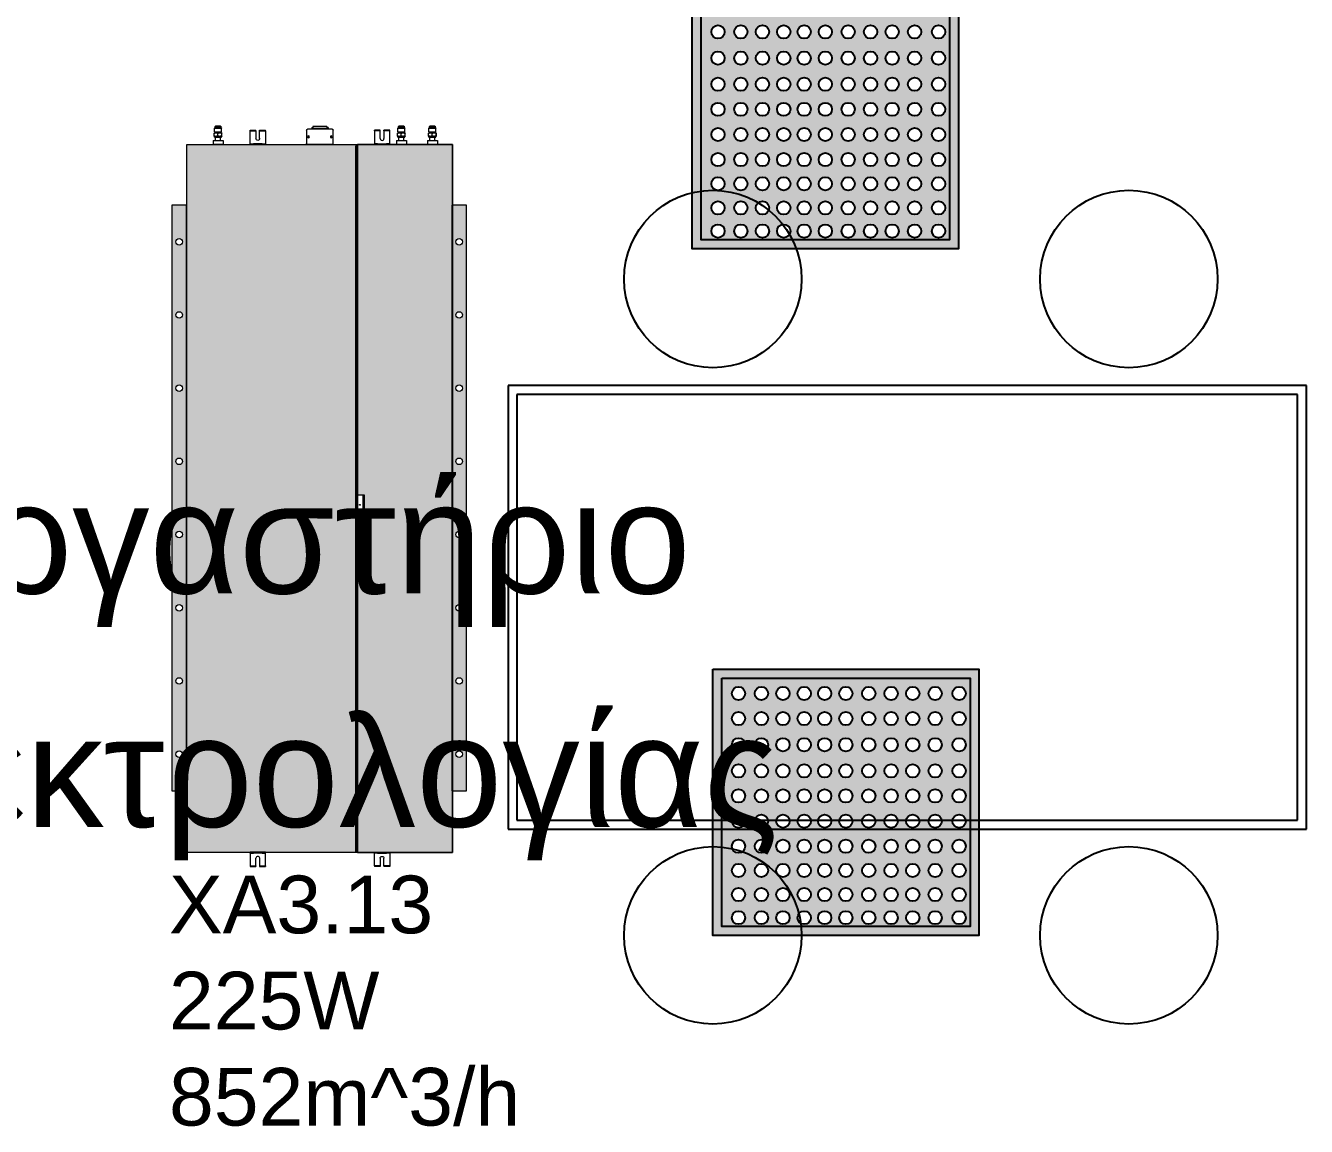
# Model space of a CAD drawing. Header units: metres. Extents: x -11 to 85, y -301 to 135.
# Drawn here: x 32.471 to 35.359, y -103.587 to -101.106 of the extents above; entities that cross this region are included whole.
import ezdxf

# ---------------------------------------------------------------- set-up
doc = ezdxf.new("R2010")
doc.units = ezdxf.units.M
doc.header["$LTSCALE"] = 0.036
doc.layers.add('arxitek aorofos', color=252, linetype='Continuous')
doc.layers.add('HLEK_FL001_SYMBOLS', color=230, linetype='Continuous')
doc.layers.add('axel', color=170, linetype='Continuous', lineweight=0)
doc.styles.add('COMU-N', font='arial.ttf')

# ---------------------------------------------------------------- blocks, each defined once
blk = doc.blocks.new('thranio erga 2')
at = {"layer": 'arxitek aorofos'}
for p, q in [((-8.9619, 41.375), (-8.9619, 40.375)), ((-7.1619, 41.375), (-8.9619, 41.375)), ((-8.9419, 41.355), (-8.9419, 40.395)), ((-7.1819, 41.355), (-8.9419, 41.355)), ((-7.1819, 40.395), (-7.1819, 41.355)), ((-7.1619, 40.375), (-7.1619, 41.375)), ((-8.9619, 40.375), (-7.1619, 40.375)), ((-8.9419, 40.395), (-7.1819, 40.395))]:
    blk.add_line(p, q, dxfattribs=at)
for centre in [(-8.5002, 41.615), (-7.5622, 41.615), (-8.5002, 40.1355), (-7.5622, 40.1355)]:
    blk.add_circle(centre, 0.2, dxfattribs=at)
blk = doc.blocks.new('led 46W tetragono')
at = {"layer": 'HLEK_FL001_SYMBOLS'}
h = blk.add_hatch(color=256, dxfattribs=at)
h.dxf.hatch_style = 1
h.paths.add_polyline_path([(104.7283, -8.1225), (104.7283, -8.7225), (105.3283, -8.7225), (105.3283, -8.1225)])
h.paths.add_polyline_path([(105.3083, -8.1425), (105.3083, -8.7025), (104.7483, -8.7025), (104.7483, -8.1425)], flags=16)
h.paths.add_polyline_path([(104.9493, -8.1771, -1), (104.9193, -8.1771, -1)], flags=0)
h.paths.add_polyline_path([(104.9954, -8.1771, -1), (104.9654, -8.1771, -1)], flags=0)
h.paths.add_polyline_path([(104.9014, -8.1771, -1), (104.8714, -8.1771, -1)], flags=0)
h.paths.add_polyline_path([(105.0432, -8.1771, -1), (105.0133, -8.1771, -1)], flags=0)
h.paths.add_polyline_path([(104.9493, -8.2338, -1), (104.9193, -8.2338, -1)], flags=0)
h.paths.add_polyline_path([(104.9954, -8.2338, -1), (104.9654, -8.2338, -1)], flags=0)
h.paths.add_polyline_path([(104.9014, -8.2338, -1), (104.8714, -8.2338, -1)], flags=0)
h.paths.add_polyline_path([(104.8526, -8.1771, -1), (104.8227, -8.1771, -1)], flags=0)
h.paths.add_polyline_path([(105.0432, -8.2338, -1), (105.0133, -8.2338, -1)], flags=0)
h.paths.add_polyline_path([(105.0946, -8.1771, -1), (105.0647, -8.1771, -1)], flags=0)
h.paths.add_polyline_path([(104.8526, -8.2338, -1), (104.8227, -8.2338, -1)], flags=0)
h.paths.add_polyline_path([(105.0946, -8.2338, -1), (105.0647, -8.2338, -1)], flags=0)
h.paths.add_polyline_path([(104.9493, -8.2927, -1), (104.9193, -8.2927, -1)], flags=0)
h.paths.add_polyline_path([(104.9954, -8.2927, -1), (104.9654, -8.2927, -1)], flags=0)
h.paths.add_polyline_path([(104.8012, -8.1771, -1), (104.7713, -8.1771, -1)], flags=0)
h.paths.add_polyline_path([(104.9014, -8.2927, -1), (104.8714, -8.2927, -1)], flags=0)
h.paths.add_polyline_path([(105.0432, -8.2927, -1), (105.0133, -8.2927, -1)], flags=0)
h.paths.add_polyline_path([(105.1452, -8.1771, -1), (105.1152, -8.1771, -1)], flags=0)
h.paths.add_polyline_path([(104.8012, -8.2338, -1), (104.7713, -8.2338, -1)], flags=0)
h.paths.add_polyline_path([(104.8526, -8.2927, -1), (104.8227, -8.2927, -1)], flags=0)
h.paths.add_polyline_path([(105.1452, -8.2338, -1), (105.1152, -8.2338, -1)], flags=0)
h.paths.add_polyline_path([(105.0946, -8.2927, -1), (105.0647, -8.2927, -1)], flags=0)
h.paths.add_polyline_path([(104.9493, -8.3517, -1), (104.9193, -8.3517, -1)], flags=0)
h.paths.add_polyline_path([(104.9954, -8.3517, -1), (104.9654, -8.3517, -1)], flags=0)
h.paths.add_polyline_path([(105.1939, -8.1771, -1), (105.164, -8.1771, -1)], flags=0)
h.paths.add_polyline_path([(104.9014, -8.3517, -1), (104.8714, -8.3517, -1)], flags=0)
h.paths.add_polyline_path([(105.0432, -8.3517, -1), (105.0133, -8.3517, -1)], flags=0)
h.paths.add_polyline_path([(104.8012, -8.2927, -1), (104.7713, -8.2927, -1)], flags=0)
h.paths.add_polyline_path([(105.1452, -8.2927, -1), (105.1152, -8.2927, -1)], flags=0)
h.paths.add_polyline_path([(105.1939, -8.2338, -1), (105.164, -8.2338, -1)], flags=0)
h.paths.add_polyline_path([(104.8526, -8.3517, -1), (104.8227, -8.3517, -1)], flags=0)
h.paths.add_polyline_path([(105.0946, -8.3517, -1), (105.0647, -8.3517, -1)], flags=0)
h.paths.add_polyline_path([(105.1939, -8.2927, -1), (105.164, -8.2927, -1)], flags=0)
h.paths.add_polyline_path([(105.2445, -8.1771, -1), (105.2145, -8.1771, -1)], flags=0)
h.paths.add_polyline_path([(104.8012, -8.3517, -1), (104.7713, -8.3517, -1)], flags=0)
h.paths.add_polyline_path([(104.9493, -8.4083, -1), (104.9193, -8.4083, -1)], flags=0)
h.paths.add_polyline_path([(104.9954, -8.4083, -1), (104.9654, -8.4083, -1)], flags=0)
h.paths.add_polyline_path([(105.1452, -8.3517, -1), (105.1152, -8.3517, -1)], flags=0)
h.paths.add_polyline_path([(104.9014, -8.4083, -1), (104.8714, -8.4083, -1)], flags=0)
h.paths.add_polyline_path([(105.0432, -8.4083, -1), (105.0133, -8.4083, -1)], flags=0)
h.paths.add_polyline_path([(105.2445, -8.2338, -1), (105.2145, -8.2338, -1)], flags=0)
h.paths.add_polyline_path([(104.8526, -8.4083, -1), (104.8227, -8.4083, -1)], flags=0)
h.paths.add_polyline_path([(105.0946, -8.4083, -1), (105.0647, -8.4083, -1)], flags=0)
h.paths.add_polyline_path([(105.1939, -8.3517, -1), (105.164, -8.3517, -1)], flags=0)
h.paths.add_polyline_path([(105.2445, -8.2927, -1), (105.2145, -8.2927, -1)], flags=0)
h.paths.add_polyline_path([(104.8012, -8.4083, -1), (104.7713, -8.4083, -1)], flags=0)
h.paths.add_polyline_path([(105.1452, -8.4083, -1), (105.1152, -8.4083, -1)], flags=0)
h.paths.add_polyline_path([(105.2985, -8.1771, -1), (105.2686, -8.1771, -1)], flags=0)
h.paths.add_polyline_path([(104.9493, -8.465, -1), (104.9193, -8.465, -1)], flags=0)
h.paths.add_polyline_path([(104.9954, -8.465, -1), (104.9654, -8.465, -1)], flags=0)
h.paths.add_polyline_path([(104.9014, -8.465, -1), (104.8714, -8.465, -1)], flags=0)
h.paths.add_polyline_path([(105.0432, -8.465, -1), (105.0133, -8.465, -1)], flags=0)
h.paths.add_polyline_path([(105.2985, -8.2338, -1), (105.2686, -8.2338, -1)], flags=0)
h.paths.add_polyline_path([(105.2445, -8.3517, -1), (105.2145, -8.3517, -1)], flags=0)
h.paths.add_polyline_path([(104.8526, -8.465, -1), (104.8227, -8.465, -1)], flags=0)
h.paths.add_polyline_path([(105.1939, -8.4083, -1), (105.164, -8.4083, -1)], flags=0)
h.paths.add_polyline_path([(105.0946, -8.465, -1), (105.0647, -8.465, -1)], flags=0)
h.paths.add_polyline_path([(105.2985, -8.2927, -1), (105.2686, -8.2927, -1)], flags=0)
h.paths.add_polyline_path([(104.8012, -8.465, -1), (104.7713, -8.465, -1)], flags=0)
h.paths.add_polyline_path([(105.1452, -8.465, -1), (105.1152, -8.465, -1)], flags=0)
h.paths.add_polyline_path([(105.2445, -8.4083, -1), (105.2145, -8.4083, -1)], flags=0)
h.paths.add_polyline_path([(104.9493, -8.5217, -1), (104.9193, -8.5217, -1)], flags=0)
h.paths.add_polyline_path([(104.9954, -8.5217, -1), (104.9654, -8.5217, -1)], flags=0)
h.paths.add_polyline_path([(105.2985, -8.3517, -1), (105.2686, -8.3517, -1)], flags=0)
h.paths.add_polyline_path([(104.9014, -8.5217, -1), (104.8714, -8.5217, -1)], flags=0)
h.paths.add_polyline_path([(105.0432, -8.5217, -1), (105.0133, -8.5217, -1)], flags=0)
h.paths.add_polyline_path([(105.1939, -8.465, -1), (105.164, -8.465, -1)], flags=0)
h.paths.add_polyline_path([(104.8526, -8.5217, -1), (104.8227, -8.5217, -1)], flags=0)
h.paths.add_polyline_path([(105.0946, -8.5217, -1), (105.0647, -8.5217, -1)], flags=0)
h.paths.add_polyline_path([(104.8012, -8.5217, -1), (104.7713, -8.5217, -1)], flags=0)
h.paths.add_polyline_path([(105.1452, -8.5217, -1), (105.1152, -8.5217, -1)], flags=0)
h.paths.add_polyline_path([(105.2985, -8.4083, -1), (105.2686, -8.4083, -1)], flags=0)
h.paths.add_polyline_path([(105.2445, -8.465, -1), (105.2145, -8.465, -1)], flags=0)
h.paths.add_polyline_path([(104.9493, -8.5761, -1), (104.9193, -8.5761, -1)], flags=0)
h.paths.add_polyline_path([(104.9954, -8.5761, -1), (104.9654, -8.5761, -1)], flags=0)
h.paths.add_polyline_path([(105.1939, -8.5217, -1), (105.164, -8.5217, -1)], flags=0)
h.paths.add_polyline_path([(104.9014, -8.5761, -1), (104.8714, -8.5761, -1)], flags=0)
h.paths.add_polyline_path([(105.0432, -8.5761, -1), (105.0133, -8.5761, -1)], flags=0)
h.paths.add_polyline_path([(104.8526, -8.5761, -1), (104.8227, -8.5761, -1)], flags=0)
h.paths.add_polyline_path([(105.0946, -8.5761, -1), (105.0647, -8.5761, -1)], flags=0)
h.paths.add_polyline_path([(105.2985, -8.465, -1), (105.2686, -8.465, -1)], flags=0)
h.paths.add_polyline_path([(104.8012, -8.5761, -1), (104.7713, -8.5761, -1)], flags=0)
h.paths.add_polyline_path([(105.2445, -8.5217, -1), (105.2145, -8.5217, -1)], flags=0)
h.paths.add_polyline_path([(105.1452, -8.5761, -1), (105.1152, -8.5761, -1)], flags=0)
h.paths.add_polyline_path([(105.1939, -8.5761, -1), (105.164, -8.5761, -1)], flags=0)
h.paths.add_polyline_path([(104.9493, -8.6305, -1), (104.9193, -8.6305, -1)], flags=0)
h.paths.add_polyline_path([(104.9954, -8.6305, -1), (104.9654, -8.6305, -1)], flags=0)
h.paths.add_polyline_path([(104.9014, -8.6305, -1), (104.8714, -8.6305, -1)], flags=0)
h.paths.add_polyline_path([(105.0432, -8.6305, -1), (105.0133, -8.6305, -1)], flags=0)
h.paths.add_polyline_path([(105.2985, -8.5217, -1), (105.2686, -8.5217, -1)], flags=0)
h.paths.add_polyline_path([(104.8526, -8.6305, -1), (104.8227, -8.6305, -1)], flags=0)
h.paths.add_polyline_path([(105.0946, -8.6305, -1), (105.0647, -8.6305, -1)], flags=0)
h.paths.add_polyline_path([(105.2445, -8.5761, -1), (105.2145, -8.5761, -1)], flags=0)
h.paths.add_polyline_path([(104.8012, -8.6305, -1), (104.7713, -8.6305, -1)], flags=0)
h.paths.add_polyline_path([(105.1452, -8.6305, -1), (105.1152, -8.6305, -1)], flags=0)
h.paths.add_polyline_path([(105.1939, -8.6305, -1), (105.164, -8.6305, -1)], flags=0)
h.paths.add_polyline_path([(104.9493, -8.6826, -1), (104.9193, -8.6826, -1)], flags=0)
h.paths.add_polyline_path([(104.9954, -8.6826, -1), (104.9654, -8.6826, -1)], flags=0)
h.paths.add_polyline_path([(105.2985, -8.5761, -1), (105.2686, -8.5761, -1)], flags=0)
h.paths.add_polyline_path([(104.9014, -8.6826, -1), (104.8714, -8.6826, -1)], flags=0)
h.paths.add_polyline_path([(105.0432, -8.6826, -1), (105.0133, -8.6826, -1)], flags=0)
h.paths.add_polyline_path([(104.8526, -8.6826, -1), (104.8227, -8.6826, -1)], flags=0)
h.paths.add_polyline_path([(105.0946, -8.6826, -1), (105.0647, -8.6826, -1)], flags=0)
h.paths.add_polyline_path([(105.2445, -8.6305, -1), (105.2145, -8.6305, -1)], flags=0)
h.paths.add_polyline_path([(104.8012, -8.6826, -1), (104.7713, -8.6826, -1)], flags=0)
h.paths.add_polyline_path([(105.1452, -8.6826, -1), (105.1152, -8.6826, -1)], flags=0)
h.paths.add_polyline_path([(105.1939, -8.6826, -1), (105.164, -8.6826, -1)], flags=0)
h.paths.add_polyline_path([(105.2985, -8.6305, -1), (105.2686, -8.6305, -1)], flags=0)
h.paths.add_polyline_path([(105.2445, -8.6826, -1), (105.2145, -8.6826, -1)], flags=0)
h.paths.add_polyline_path([(105.2985, -8.6826, -1), (105.2686, -8.6826, -1)], flags=0)
h = blk.add_hatch(color=181, dxfattribs=at)
h.dxf.hatch_style = 1
h.paths.add_polyline_path([(104.7483, -8.1425), (104.7483, -8.7025), (105.3083, -8.7025), (105.3083, -8.1425)])
h.paths.add_polyline_path([(104.9954, -8.3517, -1), (104.9654, -8.3517, -1)], flags=16)
h.paths.add_polyline_path([(105.0432, -8.3517, -1), (105.0133, -8.3517, -1)], flags=16)
h.paths.add_polyline_path([(104.9654, -8.2927, -1), (104.9954, -8.2927, -1)], flags=16)
h.paths.add_polyline_path([(105.0133, -8.2927, -1), (105.0432, -8.2927, -1)], flags=16)
h.paths.add_polyline_path([(104.9493, -8.3517, -1), (104.9193, -8.3517, -1)], flags=16)
h.paths.add_polyline_path([(104.9193, -8.2927, -1), (104.9493, -8.2927, -1)], flags=16)
h.paths.add_polyline_path([(105.0946, -8.3517, -1), (105.0647, -8.3517, -1)], flags=16)
h.paths.add_polyline_path([(105.0647, -8.2927, -1), (105.0946, -8.2927, -1)], flags=16)
h.paths.add_polyline_path([(104.9954, -8.4083, -1), (104.9654, -8.4083, -1)], flags=16)
h.paths.add_polyline_path([(105.0432, -8.4083, -1), (105.0133, -8.4083, -1)], flags=16)
h.paths.add_polyline_path([(104.9654, -8.2338, -1), (104.9954, -8.2338, -1)], flags=16)
h.paths.add_polyline_path([(105.0133, -8.2338, -1), (105.0432, -8.2338, -1)], flags=16)
h.paths.add_polyline_path([(104.9493, -8.4083, -1), (104.9193, -8.4083, -1)], flags=16)
h.paths.add_polyline_path([(105.0946, -8.4083, -1), (105.0647, -8.4083, -1)], flags=16)
h.paths.add_polyline_path([(104.9193, -8.2338, -1), (104.9493, -8.2338, -1)], flags=16)
h.paths.add_polyline_path([(105.0647, -8.2338, -1), (105.0946, -8.2338, -1)], flags=16)
h.paths.add_polyline_path([(104.9014, -8.3517, -1), (104.8714, -8.3517, -1)], flags=16)
h.paths.add_polyline_path([(104.8714, -8.2927, -1), (104.9014, -8.2927, -1)], flags=16)
h.paths.add_polyline_path([(105.1452, -8.3517, -1), (105.1152, -8.3517, -1)], flags=16)
h.paths.add_polyline_path([(105.1152, -8.2927, -1), (105.1452, -8.2927, -1)], flags=16)
h.paths.add_polyline_path([(104.9954, -8.465, -1), (104.9654, -8.465, -1)], flags=16)
h.paths.add_polyline_path([(105.0432, -8.465, -1), (105.0133, -8.465, -1)], flags=16)
h.paths.add_polyline_path([(104.9014, -8.4083, -1), (104.8714, -8.4083, -1)], flags=16)
h.paths.add_polyline_path([(104.8714, -8.2338, -1), (104.9014, -8.2338, -1)], flags=16)
h.paths.add_polyline_path([(104.9654, -8.1771, -1), (104.9954, -8.1771, -1)], flags=16)
h.paths.add_polyline_path([(105.0133, -8.1771, -1), (105.0432, -8.1771, -1)], flags=16)
h.paths.add_polyline_path([(105.1452, -8.4083, -1), (105.1152, -8.4083, -1)], flags=16)
h.paths.add_polyline_path([(104.9493, -8.465, -1), (104.9193, -8.465, -1)], flags=16)
h.paths.add_polyline_path([(105.1152, -8.2338, -1), (105.1452, -8.2338, -1)], flags=16)
h.paths.add_polyline_path([(105.0946, -8.465, -1), (105.0647, -8.465, -1)], flags=16)
h.paths.add_polyline_path([(104.9193, -8.1771, -1), (104.9493, -8.1771, -1)], flags=16)
h.paths.add_polyline_path([(105.0647, -8.1771, -1), (105.0946, -8.1771, -1)], flags=16)
h.paths.add_polyline_path([(104.8526, -8.3517, -1), (104.8227, -8.3517, -1)], flags=16)
h.paths.add_polyline_path([(104.8227, -8.2927, -1), (104.8526, -8.2927, -1)], flags=16)
h.paths.add_polyline_path([(105.1939, -8.3517, -1), (105.164, -8.3517, -1)], flags=16)
h.paths.add_polyline_path([(105.164, -8.2927, -1), (105.1939, -8.2927, -1)], flags=16)
h.paths.add_polyline_path([(104.9014, -8.465, -1), (104.8714, -8.465, -1)], flags=16)
h.paths.add_polyline_path([(104.8526, -8.4083, -1), (104.8227, -8.4083, -1)], flags=16)
h.paths.add_polyline_path([(105.1452, -8.465, -1), (105.1152, -8.465, -1)], flags=16)
h.paths.add_polyline_path([(104.8714, -8.1771, -1), (104.9014, -8.1771, -1)], flags=16)
h.paths.add_polyline_path([(104.8227, -8.2338, -1), (104.8526, -8.2338, -1)], flags=16)
h.paths.add_polyline_path([(105.1939, -8.4083, -1), (105.164, -8.4083, -1)], flags=16)
h.paths.add_polyline_path([(105.1152, -8.1771, -1), (105.1452, -8.1771, -1)], flags=16)
h.paths.add_polyline_path([(104.9954, -8.5217, -1), (104.9654, -8.5217, -1)], flags=16)
h.paths.add_polyline_path([(105.0432, -8.5217, -1), (105.0133, -8.5217, -1)], flags=16)
h.paths.add_polyline_path([(105.164, -8.2338, -1), (105.1939, -8.2338, -1)], flags=16)
h.paths.add_polyline_path([(104.9493, -8.5217, -1), (104.9193, -8.5217, -1)], flags=16)
h.paths.add_polyline_path([(105.0946, -8.5217, -1), (105.0647, -8.5217, -1)], flags=16)
h.paths.add_polyline_path([(104.8526, -8.465, -1), (104.8227, -8.465, -1)], flags=16)
h.paths.add_polyline_path([(104.8012, -8.3517, -1), (104.7713, -8.3517, -1)], flags=16)
h.paths.add_polyline_path([(104.7713, -8.2927, -1), (104.8012, -8.2927, -1)], flags=16)
h.paths.add_polyline_path([(104.8227, -8.1771, -1), (104.8526, -8.1771, -1)], flags=16)
h.paths.add_polyline_path([(105.1939, -8.465, -1), (105.164, -8.465, -1)], flags=16)
h.paths.add_polyline_path([(105.2445, -8.3517, -1), (105.2145, -8.3517, -1)], flags=16)
h.paths.add_polyline_path([(104.9014, -8.5217, -1), (104.8714, -8.5217, -1)], flags=16)
h.paths.add_polyline_path([(105.2145, -8.2927, -1), (105.2445, -8.2927, -1)], flags=16)
h.paths.add_polyline_path([(105.164, -8.1771, -1), (105.1939, -8.1771, -1)], flags=16)
h.paths.add_polyline_path([(104.8012, -8.4083, -1), (104.7713, -8.4083, -1)], flags=16)
h.paths.add_polyline_path([(105.1452, -8.5217, -1), (105.1152, -8.5217, -1)], flags=16)
h.paths.add_polyline_path([(104.7713, -8.2338, -1), (104.8012, -8.2338, -1)], flags=16)
h.paths.add_polyline_path([(105.2445, -8.4083, -1), (105.2145, -8.4083, -1)], flags=16)
h.paths.add_polyline_path([(105.2145, -8.2338, -1), (105.2445, -8.2338, -1)], flags=16)
h.paths.add_polyline_path([(104.9954, -8.5761, -1), (104.9654, -8.5761, -1)], flags=16)
h.paths.add_polyline_path([(105.0432, -8.5761, -1), (105.0133, -8.5761, -1)], flags=16)
h.paths.add_polyline_path([(104.8526, -8.5217, -1), (104.8227, -8.5217, -1)], flags=16)
h.paths.add_polyline_path([(104.8012, -8.465, -1), (104.7713, -8.465, -1)], flags=16)
h.paths.add_polyline_path([(104.9493, -8.5761, -1), (104.9193, -8.5761, -1)], flags=16)
h.paths.add_polyline_path([(105.0946, -8.5761, -1), (105.0647, -8.5761, -1)], flags=16)
h.paths.add_polyline_path([(105.1939, -8.5217, -1), (105.164, -8.5217, -1)], flags=16)
h.paths.add_polyline_path([(104.7713, -8.1771, -1), (104.8012, -8.1771, -1)], flags=16)
h.paths.add_polyline_path([(105.2445, -8.465, -1), (105.2145, -8.465, -1)], flags=16)
h.paths.add_polyline_path([(105.2145, -8.1771, -1), (105.2445, -8.1771, -1)], flags=16)
h.paths.add_polyline_path([(104.9014, -8.5761, -1), (104.8714, -8.5761, -1)], flags=16)
h.paths.add_polyline_path([(105.1452, -8.5761, -1), (105.1152, -8.5761, -1)], flags=16)
h.paths.add_polyline_path([(105.2985, -8.3517, -1), (105.2686, -8.3517, -1)], flags=16)
h.paths.add_polyline_path([(105.2686, -8.2927, -1), (105.2985, -8.2927, -1)], flags=16)
h.paths.add_polyline_path([(105.2985, -8.4083, -1), (105.2686, -8.4083, -1)], flags=16)
h.paths.add_polyline_path([(104.8012, -8.5217, -1), (104.7713, -8.5217, -1)], flags=16)
h.paths.add_polyline_path([(105.2686, -8.2338, -1), (105.2985, -8.2338, -1)], flags=16)
h.paths.add_polyline_path([(105.2445, -8.5217, -1), (105.2145, -8.5217, -1)], flags=16)
h.paths.add_polyline_path([(104.8526, -8.5761, -1), (104.8227, -8.5761, -1)], flags=16)
h.paths.add_polyline_path([(104.9954, -8.6305, -1), (104.9654, -8.6305, -1)], flags=16)
h.paths.add_polyline_path([(105.1939, -8.5761, -1), (105.164, -8.5761, -1)], flags=16)
h.paths.add_polyline_path([(105.0432, -8.6305, -1), (105.0133, -8.6305, -1)], flags=16)
h.paths.add_polyline_path([(104.9493, -8.6305, -1), (104.9193, -8.6305, -1)], flags=16)
h.paths.add_polyline_path([(105.2985, -8.465, -1), (105.2686, -8.465, -1)], flags=16)
h.paths.add_polyline_path([(105.0946, -8.6305, -1), (105.0647, -8.6305, -1)], flags=16)
h.paths.add_polyline_path([(105.2686, -8.1771, -1), (105.2985, -8.1771, -1)], flags=16)
h.paths.add_polyline_path([(104.9014, -8.6305, -1), (104.8714, -8.6305, -1)], flags=16)
h.paths.add_polyline_path([(105.1452, -8.6305, -1), (105.1152, -8.6305, -1)], flags=16)
h.paths.add_polyline_path([(104.8012, -8.5761, -1), (104.7713, -8.5761, -1)], flags=16)
h.paths.add_polyline_path([(105.2445, -8.5761, -1), (105.2145, -8.5761, -1)], flags=16)
h.paths.add_polyline_path([(105.2985, -8.5217, -1), (105.2686, -8.5217, -1)], flags=16)
h.paths.add_polyline_path([(104.8526, -8.6305, -1), (104.8227, -8.6305, -1)], flags=16)
h.paths.add_polyline_path([(105.1939, -8.6305, -1), (105.164, -8.6305, -1)], flags=16)
h.paths.add_polyline_path([(104.9954, -8.6826, -1), (104.9654, -8.6826, -1)], flags=16)
h.paths.add_polyline_path([(105.0432, -8.6826, -1), (105.0133, -8.6826, -1)], flags=16)
h.paths.add_polyline_path([(104.9493, -8.6826, -1), (104.9193, -8.6826, -1)], flags=16)
h.paths.add_polyline_path([(105.0946, -8.6826, -1), (105.0647, -8.6826, -1)], flags=16)
h.paths.add_polyline_path([(104.8012, -8.6305, -1), (104.7713, -8.6305, -1)], flags=16)
h.paths.add_polyline_path([(104.9014, -8.6826, -1), (104.8714, -8.6826, -1)], flags=16)
h.paths.add_polyline_path([(105.2985, -8.5761, -1), (105.2686, -8.5761, -1)], flags=16)
h.paths.add_polyline_path([(105.1452, -8.6826, -1), (105.1152, -8.6826, -1)], flags=16)
h.paths.add_polyline_path([(105.2445, -8.6305, -1), (105.2145, -8.6305, -1)], flags=16)
h.paths.add_polyline_path([(104.8526, -8.6826, -1), (104.8227, -8.6826, -1)], flags=16)
h.paths.add_polyline_path([(105.1939, -8.6826, -1), (105.164, -8.6826, -1)], flags=16)
h.paths.add_polyline_path([(105.2985, -8.6305, -1), (105.2686, -8.6305, -1)], flags=16)
h.paths.add_polyline_path([(104.8012, -8.6826, -1), (104.7713, -8.6826, -1)], flags=16)
h.paths.add_polyline_path([(105.2445, -8.6826, -1), (105.2145, -8.6826, -1)], flags=16)
h.paths.add_polyline_path([(105.2985, -8.6826, -1), (105.2686, -8.6826, -1)], flags=16)
for points in [[(104.7283, -8.1225), (105.3283, -8.1225), (105.3283, -8.7225), (104.7283, -8.7225)], [(104.7483, -8.1425), (105.3083, -8.1425), (105.3083, -8.7025), (104.7483, -8.7025)]]:
    blk.add_lwpolyline(points, close=True, dxfattribs=at)
for centre in [(104.7862, -8.1771), (104.8377, -8.1771), (104.8864, -8.1771), (104.9343, -8.1771), (104.9804, -8.1771), (105.0282, -8.1771), (105.0797, -8.1771), (105.1302, -8.1771), (105.1789, -8.1771), (105.2295, -8.1771), (105.2835, -8.1771), (104.7862, -8.2338), (104.8377, -8.2338), (104.8864, -8.2338), (104.9343, -8.2338), (104.9804, -8.2338), (105.0282, -8.2338), (105.0797, -8.2338), (105.1302, -8.2338), (105.1789, -8.2338), (105.2295, -8.2338), (105.2835, -8.2338), (104.7862, -8.2927), (104.8377, -8.2927), (104.8864, -8.2927), (104.9343, -8.2927), (104.9804, -8.2927), (105.0282, -8.2927), (105.0797, -8.2927), (105.1302, -8.2927), (105.1789, -8.2927), (105.2295, -8.2927), (105.2835, -8.2927), (104.7862, -8.3517), (104.8377, -8.3517), (104.8864, -8.3517), (104.9343, -8.3517), (104.9804, -8.3517), (105.0282, -8.3517), (105.0797, -8.3517), (105.1302, -8.3517), (105.1789, -8.3517), (105.2295, -8.3517), (105.2835, -8.3517), (104.7862, -8.4083), (104.8377, -8.4083), (104.8864, -8.4083), (104.9343, -8.4083), (104.9804, -8.4083), (105.0282, -8.4083), (105.0797, -8.4083), (105.1302, -8.4083), (105.1789, -8.4083), (105.2295, -8.4083), (105.2835, -8.4083), (104.7862, -8.465), (104.8377, -8.465), (104.8864, -8.465), (104.9343, -8.465), (104.9804, -8.465), (105.0282, -8.465), (105.0797, -8.465), (105.1302, -8.465), (105.1789, -8.465), (105.2295, -8.465), (105.2835, -8.465), (104.7862, -8.5217), (104.8377, -8.5217), (104.8864, -8.5217), (104.9343, -8.5217), (104.9804, -8.5217), (105.0282, -8.5217), (105.0797, -8.5217), (105.1302, -8.5217), (105.1789, -8.5217), (105.2295, -8.5217), (105.2835, -8.5217), (104.7862, -8.5761), (104.8377, -8.5761), (104.8864, -8.5761), (104.9343, -8.5761), (104.9804, -8.5761), (105.0282, -8.5761), (105.0797, -8.5761), (105.1302, -8.5761), (105.1789, -8.5761), (105.2295, -8.5761), (105.2835, -8.5761), (104.7862, -8.6305), (104.8377, -8.6305), (104.8864, -8.6305), (104.9343, -8.6305), (104.9804, -8.6305), (105.0282, -8.6305), (105.0797, -8.6305), (105.1302, -8.6305), (105.1789, -8.6305), (105.2295, -8.6305), (105.2835, -8.6305), (104.7862, -8.6826), (104.8377, -8.6826), (104.8864, -8.6826), (104.9343, -8.6826), (104.9804, -8.6826), (105.0282, -8.6826), (105.0797, -8.6826), (105.1302, -8.6826), (105.1789, -8.6826), (105.2295, -8.6826), (105.2835, -8.6826)]:
    blk.add_circle(centre, 0.015, dxfattribs=at)
blk = doc.blocks.new('A$C5A126718')
at = {"layer": 'axel'}
for p, q in [((-0.0317, 0.0343), (-0.0317, 0.0321)), ((-0.0301, 0.0343), (-0.0317, 0.0343)), ((-0.0317, 0.0321), (-0.0317, 0.0236)), ((-0.0317, 0.0321), (-0.0301, 0.0321)), ((-0.0012, 0.0343), (-0.0301, 0.0343)), ((-0.0301, 0.0343), (-0.0301, 0.0321)), ((-0.0301, 0.0321), (-0.0301, 0.0236)), ((-0.0012, 0.0343), (0, 0.0343)), ((-0.0012, 0.0343), (-0.0012, 0.033)), ((-0.0012, 0.033), (-0.0012, 0.03)), ((-0.0012, 0.03), (-0.0012, 0.0271)), ((0.0004, 0.0271), (0.0004, 0.0343)), ((0.0004, 0.0271), (0.0004, 0.0343)), ((-0.0317, 0.0236), (-0.0301, 0.0236)), ((-0.0317, 0.0236), (-0.0317, 0.0214)), ((-0.0301, 0.0214), (-0.0317, 0.0214)), ((-0.0301, 0.0129), (-0.0317, 0.0129)), ((-0.0317, 0.0129), (-0.0317, 0.0107)), ((-0.0317, 0.0107), (-0.0301, 0.0107)), ((-0.0317, 0.0107), (-0.0317, 0.0021)), ((-0.0317, 0.0021), (-0.0301, 0.0021)), ((-0.0317, 0.0021), (-0.0317, 0)), ((-0.0301, 0), (-0.0317, 0)), ((-0.0301, 0.0236), (-0.0301, 0.0214)), ((-0.0301, 0.0214), (-0.0131, 0.0214)), ((-0.0301, 0.0129), (-0.0301, 0.0107)), ((-0.0131, 0.0129), (-0.0301, 0.0129)), ((-0.0301, 0.0107), (-0.0301, 0.0021)), ((-0.0301, 0.0021), (-0.0301, 0)), ((-0.0301, 0), (-0.0012, 0)), ((-0.0012, 0.0271), (0, 0.0271)), ((-0.0012, 0.027), (-0.0012, 0.0271)), ((-0.0012, 0.0073), (-0.0012, 0.027)), ((-0.0012, 0.0071), (-0.0012, 0.0073)), ((-0.0012, 0.0071), (0, 0.0071)), ((-0.0012, 0.0071), (-0.0012, 0.0043)), ((-0.0012, 0.0043), (-0.0012, 0.0013)), ((-0.0012, 0.0013), (-0.0012, 0)), ((-0.0012, 0), (0, 0)), ((0.0004, 0.0211), (0.0004, 0.0271)), ((0.0004, 0.0211), (0.0004, 0.0271)), ((0.0004, 0.0207), (0.0004, 0.0211)), ((0.0004, 0.0207), (0.0004, 0.0211)), ((0.0004, 0.0186), (0.0004, 0.0207)), ((0.0004, 0.0186), (0.0004, 0.0207)), ((0.0004, 0.0157), (0.0004, 0.0186)), ((0.0004, 0.0157), (0.0004, 0.0186)), ((0.0004, 0.0136), (0.0004, 0.0157)), ((0.0004, 0.0136), (0.0004, 0.0157)), ((0.0004, 0.0132), (0.0004, 0.0136)), ((0.0004, 0.0132), (0.0004, 0.0136)), ((0.0004, 0.0071), (0.0004, 0.0132)), ((0.0004, 0.0071), (0.0004, 0.0132)), ((0.0004, 0), (0.0004, 0.0071)), ((0.0004, 0), (0.0004, 0.0071))]:
    blk.add_line(p, q, dxfattribs=at)
blk.add_arc((-0.0131, 0.0171), 0.00429, 270, 90, dxfattribs=at)
blk = doc.blocks.new('A$C3A54651E')
at = {"layer": 'axel'}
for p, q in [((0.0091, 0.0228), (0, 0.0228)), ((0, 0.0228), (0, 0)), ((0.0091, 0), (0, 0)), ((0.0091, 0), (0.0091, 0.0228)), ((0.0091, 0.0171), (0.0162, 0.0171)), ((0.0091, 0.0057), (0.0162, 0.0057)), ((0.0162, 0.019), (0.0166, 0.0193)), ((0.0162, 0.0038), (0.0162, 0.019)), ((0.0162, 0.0038), (0.0166, 0.0035)), ((0.0166, 0.0035), (0.0166, 0.0193)), ((0.0166, 0.0193), (0.0184, 0.0193)), ((0.0166, 0.0035), (0.0184, 0.0035)), ((0.0184, 0.02), (0.0184, 0.0199)), ((0.0184, 0.02), (0.0184, 0.02)), ((0.0184, 0.0199), (0.0184, 0.0193)), ((0.0184, 0.0193), (0.0184, 0.0153)), ((0.0184, 0.0153), (0.0184, 0.0067)), ((0.0184, 0.0067), (0.0184, 0.0035)), ((0.0184, 0.0035), (0.0184, 0.0028)), ((0.0184, 0.0028), (0.0184, 0.0028)), ((0.0191, 0.0202), (0.0254, 0.0202)), ((0.0191, 0.0197), (0.0254, 0.0197)), ((0.0191, 0.0109), (0.0254, 0.0109)), ((0.0191, 0.0026), (0.0254, 0.0026)), ((0.0262, 0.0199), (0.0262, 0.02)), ((0.0262, 0.02), (0.0262, 0.02)), ((0.0262, 0.0182), (0.0262, 0.0199)), ((0.0262, 0.0153), (0.0262, 0.0182)), ((0.0262, 0.0182), (0.0284, 0.0182)), ((0.0262, 0.0067), (0.0262, 0.0153)), ((0.0262, 0.0046), (0.0262, 0.0067)), ((0.0262, 0.0028), (0.0262, 0.0046)), ((0.0262, 0.0046), (0.0284, 0.0046)), ((0.0262, 0.0028), (0.0262, 0.0028)), ((0.0284, 0.0193), (0.037, 0.0193)), ((0.0284, 0.0182), (0.0284, 0.0193)), ((0.0284, 0.0046), (0.0284, 0.0182)), ((0.0284, 0.0035), (0.0284, 0.0046)), ((0.0284, 0.0035), (0.037, 0.0035)), ((0.037, 0.0035), (0.037, 0.0193)), ((0.0373, 0.019), (0.037, 0.0193)), ((0.0373, 0.0037), (0.037, 0.0035)), ((0.0373, 0.0182), (0.0373, 0.019)), ((0.0373, 0.0046), (0.0373, 0.0182)), ((0.0373, 0.0182), (0.0403, 0.0182)), ((0.0373, 0.0037), (0.0373, 0.0046)), ((0.0373, 0.0046), (0.0403, 0.0046)), ((0.0403, 0.0046), (0.0403, 0.0182)), ((0.0423, 0.0162), (0.0403, 0.0182)), ((0.0423, 0.0066), (0.0403, 0.0046)), ((0.0423, 0.0066), (0.0423, 0.0162))]:
    blk.add_line(p, q, dxfattribs=at)
for points in [[(0.0191, 0.0202, 0.004311), (0.019, 0.0202, 0.005535), (0.0188, 0.0202, 0.007292), (0.0187, 0.0201, 0.009929), (0.0186, 0.0201), (0.0186, 0.0201, 0.019665), (0.0185, 0.02, 0.032685), (0.0184, 0.02, 0.060642), (0.0184, 0.02), (0.0184, 0.02)], [(0.0184, 0.0199, 0.159929), (0.0184, 0.0199, 0.090191), (0.0184, 0.0199, 0.0462), (0.0184, 0.0199, 0.02623), (0.0185, 0.0198), (0.0186, 0.0198, 0.013719), (0.0187, 0.0198, 0.009481), (0.0188, 0.0198, 0.006867), (0.0189, 0.0197, 0.005151), (0.0191, 0.0197)], [(0.0191, 0.0197, 0.015295), (0.0188, 0.0186, 0.017604), (0.0186, 0.0175), (0.0185, 0.0169, 0.02245), (0.0184, 0.0158), (0.0184, 0.0153)], [(0.0184, 0.0153, 0.023182), (0.0184, 0.0142, 0.022013), (0.0186, 0.0131), (0.0187, 0.0125, 0.017076), (0.0189, 0.0114), (0.0191, 0.0109)], [(0.0191, 0.0109, 0.016103), (0.0188, 0.0098, 0.018613), (0.0186, 0.0088), (0.0185, 0.0083, 0.023826), (0.0184, 0.0072), (0.0184, 0.0067)], [(0.0184, 0.0067, 0.024647), (0.0184, 0.0057, 0.023359), (0.0186, 0.0046), (0.0187, 0.0041, 0.018023), (0.0189, 0.0031), (0.0191, 0.0026)], [(0.0191, 0.0026, -0.004311), (0.019, 0.0026, -0.005535), (0.0188, 0.0026, -0.007292), (0.0187, 0.0027, -0.009929), (0.0186, 0.0027), (0.0186, 0.0027, -0.019665), (0.0185, 0.0027, -0.032685), (0.0184, 0.0028, -0.060642), (0.0184, 0.0028), (0.0184, 0.0028)], [(0.0262, 0.02, 0.102242), (0.0262, 0.02, 0.051435), (0.0261, 0.02, 0.028507), (0.0261, 0.0201, 0.01755), (0.026, 0.0201), (0.0259, 0.0201, 0.009159), (0.0258, 0.0201, 0.006785), (0.0257, 0.0202, 0.005184), (0.0255, 0.0202), (0.0254, 0.0202)], [(0.0254, 0.0197, 0.004812), (0.0256, 0.0197, 0.00636), (0.0258, 0.0198, 0.008685), (0.0259, 0.0198, 0.012384), (0.026, 0.0198), (0.0261, 0.0198, 0.023143), (0.0261, 0.0199, 0.039656), (0.0262, 0.0199, 0.07579), (0.0262, 0.0199, 0.144125), (0.0262, 0.0199)], [(0.0262, 0.0153, 0.023214), (0.0262, 0.0164, 0.02204), (0.026, 0.0175), (0.0259, 0.018, 0.017046), (0.0256, 0.0191), (0.0254, 0.0197)], [(0.0254, 0.0109, 0.01528), (0.0258, 0.012, 0.017585), (0.026, 0.013), (0.0261, 0.0136, 0.022468), (0.0262, 0.0147), (0.0262, 0.0153)], [(0.0262, 0.0067, 0.024685), (0.0262, 0.0078, 0.023392), (0.026, 0.0088), (0.0259, 0.0093, 0.017988), (0.0256, 0.0103), (0.0254, 0.0109)], [(0.0254, 0.0026, 0.016073), (0.0258, 0.0036, 0.018575), (0.026, 0.0046), (0.0261, 0.0052, 0.023861), (0.0262, 0.0062), (0.0262, 0.0067)], [(0.0262, 0.0028, -0.102242), (0.0262, 0.0028, -0.051435), (0.0261, 0.0028, -0.028507), (0.0261, 0.0027, -0.01755), (0.026, 0.0027), (0.0259, 0.0027, -0.009159), (0.0258, 0.0026, -0.006785), (0.0257, 0.0026, -0.005184), (0.0255, 0.0026), (0.0254, 0.0026)]]:
    blk.add_lwpolyline(points, format="xyb", dxfattribs=at)
blk = doc.blocks.new('A$C531E15D6')
at = {"layer": 'axel'}
for p, q in [((-0.0003, 0.0241), (-0.0003, -0.0359)), ((-0.0003, 0.0241), (0.0009, 0.0241)), ((-0.0003, 0.0134), (0, 0.0134)), ((-0.0003, 0.0113), (0, 0.0113)), ((-0.0003, 0.0066), (-0.0003, 0.0031)), ((-0.0003, 0.0066), (-0.0003, 0.0031)), ((0, 0.0059), (-0.0003, 0.0059)), ((-0.0003, 0.0031), (-0.0003, -0.0276)), ((0.0021, 0.0241), (0, 0.022)), ((0, 0.0059), (0, 0.022)), ((0, -0.0059), (0, 0.0059)), ((0, -0.0059), (0, 0.0059)), ((0.0012, 0.0241), (0.0009, 0.0241)), ((0.0012, 0.0241), (0.0009, 0.0241)), ((0.0012, 0.0241), (0.0021, 0.0241)), ((0.0021, 0.0241), (0.0321, 0.0241)), ((0.0021, 0.0241), (0.0321, 0.0241)), ((0.0321, 0.0241), (0.0343, 0.022)), ((0.0343, 0.022), (0.0343, 0.0134)), ((0.0343, 0.022), (0.0343, 0.0134)), ((0.0343, 0.0134), (0.0343, -0.0251)), ((0.0343, 0.0134), (0.0343, -0.0251)), ((0.038, 0.0127), (0.0343, 0.0128)), ((0.0347, 0.0056), (0.0343, 0.0056)), ((0.0347, 0.0056), (0.0347, -0.0059)), ((0.0357, 0.0099), (0.0357, 0.0045)), ((0.04, 0.0099), (0.0357, 0.0099)), ((0.0357, 0.0045), (0.0357, 0.0038)), ((0.0357, 0.0045), (0.0357, 0.0038)), ((0.0357, 0.0038), (0.0357, -0.0059)), ((0.0357, 0.0038), (0.0357, -0.0059)), ((0.038, 0.0127), (0.038, 0.0099)), ((0.04, 0.0099), (0.04, -0.0059)), ((0, -0.0176), (-0.0003, -0.0176)), ((-0.0003, -0.023), (0, -0.023)), ((-0.0003, -0.0251), (0, -0.0251)), ((-0.0003, -0.0276), (-0.0003, -0.0312)), ((-0.0003, -0.0276), (-0.0003, -0.0312)), ((0, -0.0176), (0, -0.0059)), ((0, -0.0176), (0, -0.0059)), ((0, -0.0337), (0, -0.0176)), ((0.0347, -0.0173), (0.0343, -0.0173)), ((0.038, -0.0244), (0.0343, -0.0245)), ((0.0343, -0.0251), (0.0343, -0.0337)), ((0.0343, -0.0251), (0.0343, -0.0337)), ((0.0347, -0.0059), (0.0347, -0.0173)), ((0.0357, -0.0059), (0.0357, -0.0155)), ((0.0357, -0.0059), (0.0357, -0.0155)), ((0.0357, -0.0155), (0.0357, -0.0162)), ((0.0357, -0.0155), (0.0357, -0.0162)), ((0.0357, -0.0162), (0.0357, -0.0216)), ((0.04, -0.0216), (0.0357, -0.0216)), ((0.038, -0.0244), (0.038, -0.0216)), ((0.04, -0.0059), (0.04, -0.0216)), ((-0.0003, -0.0359), (0.0021, -0.0359)), ((0.0021, -0.0359), (0, -0.0337)), ((0.0321, -0.0359), (0.0021, -0.0359)), ((0.0321, -0.0359), (0.0021, -0.0359)), ((0.0343, -0.0337), (0.0321, -0.0359))]:
    blk.add_line(p, q, dxfattribs=at)
for centre, radius in [((0.0171, 0.0199), 0.00214), ((0.0171, 0.0199), 0.00111), ((0.0171, -0.0316), 0.00214), ((0.0171, -0.0316), 0.00111)]:
    blk.add_circle(centre, radius, dxfattribs=at)
for centre, radius, start, end in [((0.0321, 0.022), 0.00214, 0, 90), ((0.0346, 0.0045), 0.00107, 0, 89.5416), ((0.0346, -0.0162), 0.00107, 270.4584, 0), ((0.0321, -0.0337), 0.00214, 270, 0)]:
    blk.add_arc(centre, radius, start, end, dxfattribs=at)
blk = doc.blocks.new('FCU 10 KANALATO')
at = {"layer": 'axel'}
h = blk.add_hatch(color=211, dxfattribs=at)
h.paths.add_polyline_path([(47988.1338, 13560.164), (47988.1338, 13560.197), (47986.8138, 13560.197), (47986.8138, 13560.164)])
h.paths.add_polyline_path([(47987.5563, 13560.1878, -1), (47987.5563, 13560.1731, -1)], flags=16)
h.paths.add_polyline_path([(47987.3913, 13560.1731, -1), (47987.3913, 13560.1878, -1)], flags=16)
h.paths.add_polyline_path([(47987.7213, 13560.1878, -1), (47987.7213, 13560.1731, -1)], flags=16)
h.paths.add_polyline_path([(47987.2263, 13560.1731, -1), (47987.2263, 13560.1878, -1)], flags=16)
h.paths.add_polyline_path([(47987.8863, 13560.1878, -1), (47987.8863, 13560.1731, -1)], flags=16)
h.paths.add_polyline_path([(47987.0613, 13560.1731, -1), (47987.0613, 13560.1878, -1)], flags=16)
h.paths.add_polyline_path([(47988.0513, 13560.1878, -1), (47988.0513, 13560.1731, -1)], flags=16)
h.paths.add_polyline_path([(47986.8963, 13560.1731, -1), (47986.8963, 13560.1878, -1)], flags=16)
for color, points in [(150, [(47986.6743, 13560.1633), (47986.6743, 13560.0206), (47986.6751, 13560.0206), (47986.6751, 13560.0135), (47986.6751, 13560.0074), (47986.6751, 13560.007), (47986.6751, 13560.002), (47986.6751, 13559.9935), (47986.6751, 13559.9863), (47986.6743, 13559.9863), (47986.6743, 13559.782), (47987.7792, 13559.782), (47988.2671, 13559.782), (47988.2671, 13559.782), (47988.2704, 13559.782), (47988.2704, 13560.1633)]), (151, [(47988.2705, 13559.5646), (47988.2705, 13559.5982), (47988.2705, 13559.5982), (47988.2705, 13559.621), (47988.2705, 13559.621), (47988.2705, 13559.6682), (47988.2705, 13559.6682), (47988.2705, 13559.691), (47988.2705, 13559.691), (47988.2705, 13559.7061), (47988.2705, 13559.7061), (47988.2705, 13559.7132), (47988.2705, 13559.7193), (47988.2705, 13559.7196), (47988.2705, 13559.7246), (47988.2705, 13559.7332), (47988.2705, 13559.7403), (47988.2705, 13559.7403), (47988.2705, 13559.7785), (47987.4805, 13559.7785), (47987.4805, 13559.7638), (47987.4362, 13559.7638), (47987.4362, 13559.7785), (47986.6743, 13559.7785), (47986.6743, 13559.7403), (47986.6751, 13559.7403), (47986.6751, 13559.7332), (47986.6751, 13559.7271), (47986.6751, 13559.7218), (47986.6751, 13559.7193), (47986.6751, 13559.7132), (47986.6751, 13559.7061), (47986.6743, 13559.7061), (47986.6743, 13559.5646)])]:
    blk.add_hatch(color=color, dxfattribs=at).paths.add_polyline_path(points)
h = blk.add_hatch(color=211, dxfattribs=at)
h.paths.add_polyline_path([(47988.1338, 13559.5327), (47988.1338, 13559.5657), (47986.8138, 13559.5657), (47986.8138, 13559.5327)])
h.paths.add_polyline_path([(47987.5563, 13559.5565, -1), (47987.5563, 13559.5418, -1)], flags=16)
h.paths.add_polyline_path([(47987.3913, 13559.5418, -1), (47987.3913, 13559.5565, -1)], flags=16)
h.paths.add_polyline_path([(47987.7213, 13559.5565, -1), (47987.7213, 13559.5418, -1)], flags=16)
h.paths.add_polyline_path([(47987.2263, 13559.5418, -1), (47987.2263, 13559.5565, -1)], flags=16)
h.paths.add_polyline_path([(47987.8863, 13559.5565, -1), (47987.8863, 13559.5418, -1)], flags=16)
h.paths.add_polyline_path([(47987.0613, 13559.5418, -1), (47987.0613, 13559.5565, -1)], flags=16)
h.paths.add_polyline_path([(47988.0513, 13559.5565, -1), (47988.0513, 13559.5418, -1)], flags=16)
h.paths.add_polyline_path([(47986.8963, 13559.5418, -1), (47986.8963, 13559.5565, -1)], flags=16)
for p, q in [((47986.6743, 13559.782), (47987.7792, 13559.782)), ((47987.7792, 13559.782), (47988.2671, 13559.782)), ((47986.6743, 13559.7804), (47987.7792, 13559.7804)), ((47986.6743, 13559.78), (47987.7816, 13559.78)), ((47987.7349, 13559.7785), (47986.6743, 13559.7785)), ((47987.4362, 13559.7785), (47987.4362, 13559.78)), ((47987.4362, 13559.7638), (47987.4362, 13559.7785)), ((47987.4362, 13559.766), (47987.4805, 13559.766)), ((47987.4805, 13559.7638), (47987.4362, 13559.7638)), ((47987.4805, 13559.7785), (47987.4805, 13559.78)), ((47987.4805, 13559.7785), (47987.4805, 13559.7638)), ((47988.2705, 13559.7785), (47987.7329, 13559.7785)), ((47987.7792, 13559.7804), (47988.2705, 13559.7804)), ((47987.7792, 13559.78), (47988.2705, 13559.78))]:
    blk.add_line(p, q, dxfattribs=at)
at = {"layer": 'axel', "linetype": 'Continuous'}
for points in [[(47986.8138, 13560.164), (47988.1338, 13560.164), (47988.1338, 13560.197), (47986.8138, 13560.197)], [(47986.8138, 13559.5327), (47988.1338, 13559.5327), (47988.1338, 13559.5657), (47986.8138, 13559.5657)]]:
    blk.add_lwpolyline(points, close=True, dxfattribs=at)
at = {"layer": 'axel'}
for points in [[(47986.6743, 13560.1633), (47988.2704, 13560.1633), (47988.2704, 13559.782), (47986.6743, 13559.782)], [(47986.6743, 13560.1633), (47988.2705, 13560.1633), (47988.2705, 13559.5646), (47986.6743, 13559.5646)], [(47986.6743, 13559.5646), (47988.2705, 13559.5646), (47988.2705, 13559.7785), (47986.6743, 13559.7785)]]:
    blk.add_lwpolyline(points, close=True, dxfattribs=at)
at = {"layer": 'axel', "linetype": 'Continuous'}
for centre in [(47986.8963, 13560.1805), (47987.0613, 13560.1805), (47987.2263, 13560.1805), (47987.3913, 13560.1805), (47987.5563, 13560.1805), (47987.7213, 13560.1805), (47987.8863, 13560.1805), (47988.0513, 13560.1805), (47986.8963, 13559.5492), (47987.0613, 13559.5492), (47987.2263, 13559.5492), (47987.3913, 13559.5492), (47987.5563, 13559.5492), (47987.7213, 13559.5492), (47987.8863, 13559.5492), (47988.0513, 13559.5492)]:
    blk.add_circle(centre, 0.00739, dxfattribs=at)
at = {"layer": 'axel'}
blk.add_circle((47987.4583, 13559.7731), 0.00111, dxfattribs=at)
at = {"xscale": -1, "rotation": 180}
for name, p in [('A$C3A54651E', (47988.2705, 13560.1043)), ('A$C531E15D6', (47988.2708, 13559.8575)), ('A$C5A126718', (47986.6746, 13559.7403)), ('A$C3A54651E', (47988.2705, 13559.691)), ('A$C3A54651E', (47988.2705, 13559.621))]:
    blk.add_blockref(name, p, dxfattribs=at)
blk.add_blockref('A$C5A126718', (47986.6746, 13559.9863))
at = {"xscale": -1}
blk.add_blockref('A$C5A126718', (47988.271, 13559.9863), dxfattribs=at)
at = {"rotation": 180}
blk.add_blockref('A$C5A126718', (47988.271, 13559.7403), dxfattribs=at)

msp = doc.modelspace()

# ---------------------------------------------------------------- block references
at = {"layer": 'arxitek aorofos'}
msp.add_blockref('thranio erga 2', (42.5205, -143.2919), dxfattribs=at)
at = {"layer": 'axel', "rotation": 90.00000000000071}
msp.add_blockref('FCU 10 KANALATO', (13592.9978, -48089.6442), dxfattribs=at)
at = {"layer": 'HLEK_FL001_SYMBOLS'}
for p in [(-70.7542, -92.8861), (-70.7079, -94.4339)]:
    msp.add_blockref('led 46W tetragono', p, dxfattribs=at)

# ---------------------------------------------------------------- texts
at = {"layer": 'arxitek aorofos', "style": 'COMU-N'}
for s, p in [('εργαστήριο', (32.2215, -102.3857)), ('ηλεκτρολογίας', (31.9471, -102.9118))]:
    msp.add_text(s, height=0.25, dxfattribs=at).set_placement(p)
at = {"layer": 'HLEK_FL001_SYMBOLS', "insert": (32.7942, -103.0217), "char_height": 0.13, "width": 0.972074, "attachment_point": 1, "style": 'COMU-N'}
msp.add_mtext('ΧΑ3.13\\P225W\\P852m^ 3/h', dxfattribs=at)

doc.saveas('drawing.dxf')
